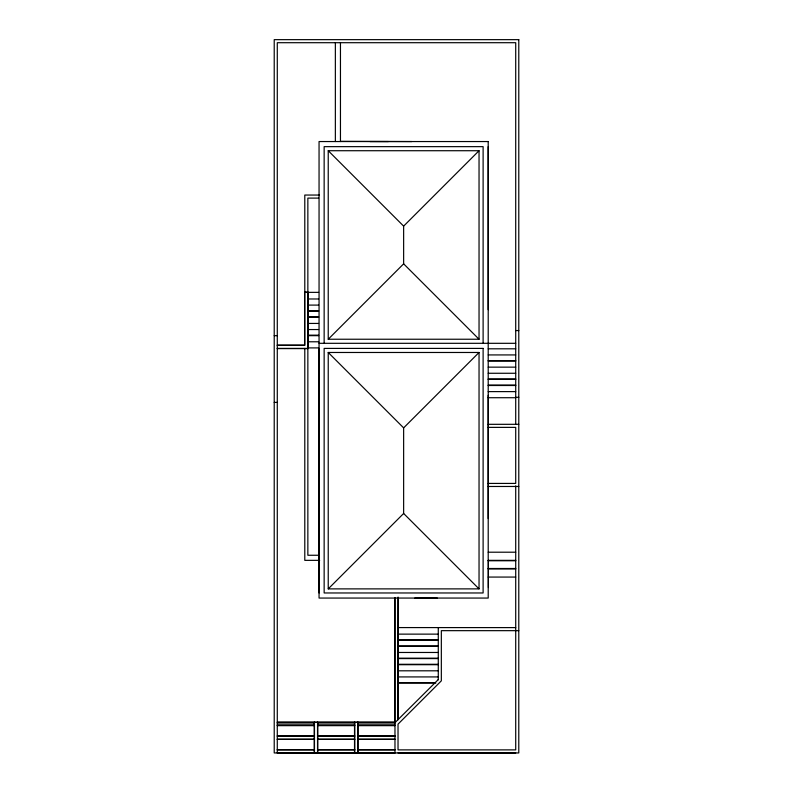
<?xml version="1.0" encoding="UTF-8"?>
<svg xmlns="http://www.w3.org/2000/svg" width="793" height="793" viewBox="0 0 793 793"><rect width="100%" height="100%" fill="white"/><g stroke="black" fill="none" stroke-linecap="round" stroke-linejoin="round"><path stroke-width="1.19" d="M328.233 339.235L403.637 263.831L403.637 226.124L479.041 150.72L328.233 150.72L328.233 339.235L479.041 339.235L479.041 150.72M328.233 588.882L403.637 513.477L403.637 427.883L479.041 352.479L328.233 352.479L328.233 588.882L479.041 588.882L479.041 352.479M438.281 679.571L394.765 722.879L394.765 597.605M340.455 141.342L411.785 141.55M488.21 146.646L488.21 309.686M319.46 195.048L304.79 195.048L304.79 345.351L277.282 345.351M318.617 198.101L307.853 198.101L307.853 555.259L318.945 555.259M304.79 292.359L318.617 292.359M307.853 298.981L318.617 298.981M307.853 305.097L318.617 305.097M307.853 310.697L318.617 310.697M307.853 311.213L318.617 311.213M307.853 316.813L318.617 316.813M307.853 317.329L318.617 317.329M307.853 323.435L318.617 323.435M307.853 329.551L318.617 329.551M515.718 330.562L518.781 330.562M307.853 335.161L318.617 335.161M274.219 335.657L277.282 335.657M307.853 335.667L318.617 335.667M307.853 341.783L318.617 341.783M319.054 343.31L515.718 343.31M277.282 345.143L304.591 345.143L304.591 292.151L308.051 292.151L308.051 348.603L277.282 348.603M307.853 347.899L318.617 347.899M277.282 348.405L307.853 348.405M319.054 348.405L319.054 592.966M488.21 348.811L515.718 348.811M488.21 354.927L515.718 354.927M488.21 360.627L515.718 360.627M488.21 361.043L515.718 361.043M488.21 367.149L515.718 367.149M488.21 373.265L515.718 373.265M488.21 378.975L515.718 378.975M488.21 379.381L515.718 379.381M488.21 385.091L515.718 385.091M488.21 385.497L515.718 385.497M488.21 391.613L515.718 391.613M488.21 395.281L488.21 518.572M515.718 397.313L518.781 397.313M488.21 397.719L515.718 397.719M274.219 402.408L277.282 402.408M488.21 424.314L518.781 424.314M488.21 427.377L515.718 427.377L515.718 483.423L488.21 483.423M488.21 486.476L518.781 486.476M488.21 552.206L515.718 552.206M319.658 560.354L304.79 560.354L304.79 348.405M488.21 560.354L515.718 560.354M488.21 560.76L515.718 560.76M488.21 568.502L515.718 568.502M488.21 568.908L515.718 568.908M488.21 577.066L515.718 577.066M398.027 627.58L515.718 627.61M518.781 630.663L441.334 630.663L441.334 680.84L398.027 724.148L398.027 749.881L515.718 749.881L515.718 485.822M398.027 634.132L438.281 634.132M398.027 639.832L438.281 639.832M398.027 640.238L438.281 640.238M398.027 645.948L438.281 645.948M398.027 646.354L438.281 646.354M398.027 652.47L438.281 652.47M398.027 658.18L438.281 658.18M398.027 658.587L438.281 658.587M398.027 664.286L438.281 664.286M398.027 664.703L438.281 664.703M398.027 670.809L438.281 670.809M398.027 676.925L438.281 676.925M398.027 682.634L434.623 682.634M398.027 683.041L435.843 683.041M277.282 722.165L394.973 722.165M277.282 722.373L394.973 722.373M277.282 723.999L314.474 723.999M317.527 723.999L354.719 723.999M357.782 723.999L394.973 723.999M277.282 725.426L314.474 725.426M317.527 725.426L354.719 725.426M357.782 725.426L394.973 725.426M277.282 725.635L314.474 725.635M317.527 725.635L354.719 725.635M357.782 725.635L394.973 725.635M277.282 735.924L314.474 735.924M317.527 735.924L354.719 735.924M357.782 735.924L394.973 735.924M277.282 736.132L314.474 736.132M317.527 736.132L354.719 736.132M357.782 736.132L394.973 736.132M277.282 739.185L314.474 739.185M317.527 739.185L354.719 739.185M357.782 739.185L394.973 739.185M277.282 739.393L314.474 739.393M317.527 739.393L354.719 739.393M357.782 739.393L394.973 739.393M277.282 749.682L314.474 749.682M317.527 749.682L354.719 749.682M357.782 749.682L394.973 749.682M277.282 749.881L314.474 749.881M317.527 749.881L354.719 749.881M357.782 749.881L394.973 749.881M328.233 150.72L403.637 226.124M403.637 263.831L479.041 339.235M328.233 352.479L403.637 427.883M403.637 513.477L479.041 588.882M515.718 424.354L515.718 42.703L277.282 42.703L277.282 753.142L394.973 753.142L394.973 597.823M515.718 752.944L398.027 752.944M488.409 560.354L488.409 587.563M483.115 343.31L483.115 146.646L324.149 146.646L324.149 343.31M438.281 627.61L438.281 679.779M437.26 598.061L414.838 598.061M398.235 597.446L398.027 719.826L398.027 597.109M388.352 141.55L370.004 141.55M357.98 722.165L357.98 753.142M357.782 722.165L357.782 753.142M354.719 722.165L354.719 753.142M354.521 722.165L354.521 753.142M340.455 42.703L340.455 141.55M335.36 42.703L335.36 141.55M317.735 722.165L317.735 753.142M317.527 722.165L317.527 753.142M314.474 722.165L314.474 753.142M314.266 722.165L314.266 753.142M518.781 39.65L274.219 39.65L274.219 752.944L518.781 752.944L518.781 39.65M488.21 141.55L319.054 141.55L319.054 598.061L488.21 598.061L488.21 141.55M483.115 348.405L324.149 348.405L324.149 592.966L483.115 592.966L483.115 348.405"/></g></svg>
